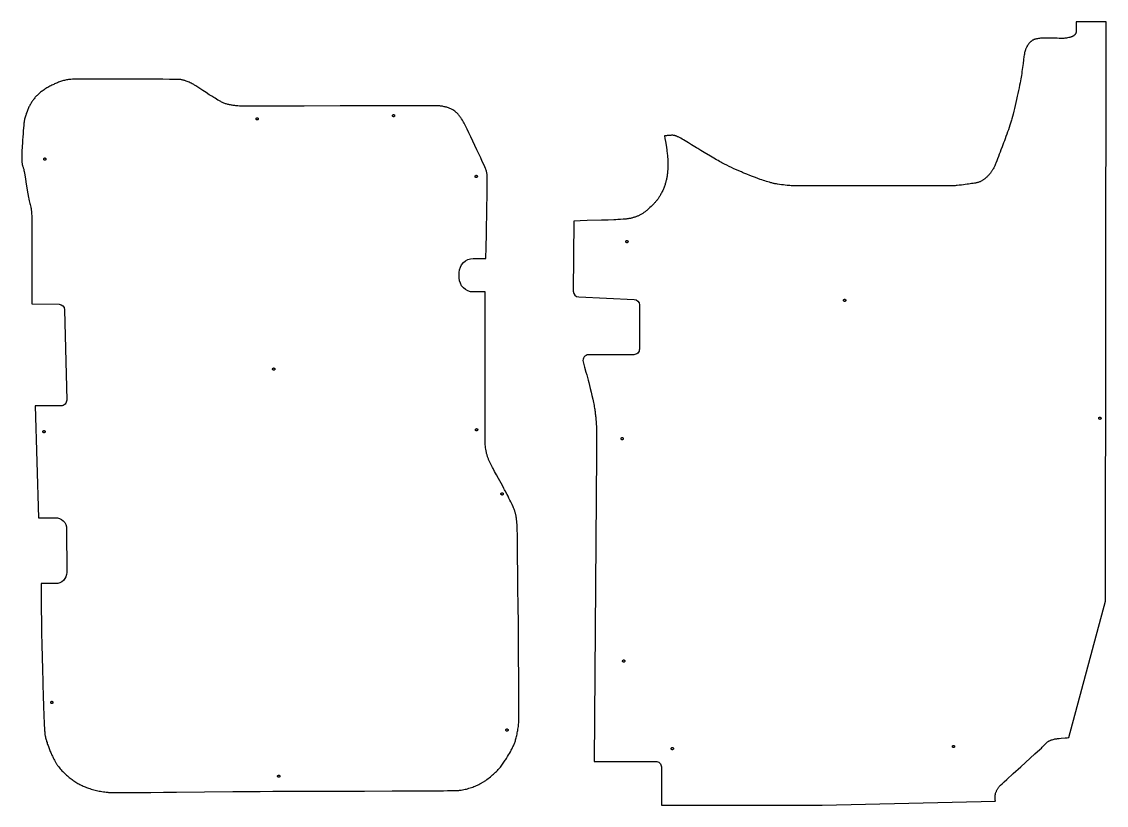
# Model space of a CAD drawing. Extents: x 1569 to 9588, y -6529 to -1210.
# Drawn here: x 2594 to 4527, y -6529 to -5134 of the extents above; entities that cross this region are included whole.
import ezdxf

# ---------------------------------------------------------------- set-up
doc = ezdxf.new("R2010")
doc.units = 0
doc.layers.add('Default_Layer', color=1, linetype='CONTINUOUS')

msp = doc.modelspace()

# ---------------------------------------------------------------- linework, layer by layer
at = {"layer": 'Default_Layer'}
for points in [[(3578.3, -5488.7), (3577.4, -5613.9, 0.403702), (3587, -5624), (3685.6, -5628.2, -0.40173), (3695.2, -5638.2), (3695.2, -5716.9, -0.414214), (3685.2, -5726.9), (3604.5, -5726.9, 0.233217), (3596.6, -5730.9, 0.233217), (3594.9, -5739.5), (3596.1, -5744.2), (3597.4, -5748.8), (3599.9, -5758), (3601.2, -5762.7), (3602.4, -5767.3), (3603.7, -5771.9), (3604.8, -5776.6), (3607.5, -5787.3), (3609, -5793.4), (3610.5, -5799.7), (3611.9, -5805.9), (3612.6, -5808.9), (3613.2, -5811.8), (3613.8, -5814.6), (3614.3, -5817.2), (3614.8, -5819.6), (3615.1, -5821.8), (3615.5, -5823.8), (3615.8, -5825.9), (3616.1, -5828), (3616.4, -5830), (3616.6, -5832.1), (3616.9, -5834.2), (3617.1, -5836.2), (3617.3, -5838.3), (3617.7, -5842.5), (3618.1, -5846.6), (3618.3, -5850.8), (3618.6, -5854.9), (3618.7, -5857.1), (3618.8, -5859.5), (3618.8, -5862.1), (3618.8, -5864.9), (3618.8, -5867.8), (3618.8, -5870.8), (3618.8, -5877.2), (3618.7, -5890.4), (3618.6, -5896.9), (3618.6, -5903.1), (3614.6, -6451.1), (3724.3, -6451.1, -0.414214), (3734.3, -6461.1), (3734.3, -6529.3), (4021.1, -6529.3), (4329.4, -6522.1), (4329.3, -6520.5), (4329.3, -6518.9), (4329.2, -6515.7), (4329.1, -6514.1), (4329.1, -6512.7), (4329.2, -6512), (4329.2, -6511.3), (4329.3, -6510.7), (4329.4, -6510.1), (4329.5, -6509.5), (4329.6, -6508.9), (4329.8, -6508.4), (4329.9, -6507.8), (4330.3, -6506.7), (4330.7, -6505.5), (4331.2, -6504.5), (4331.6, -6503.4), (4332.1, -6502.4), (4332.7, -6501.4), (4333.2, -6500.5), (4333.7, -6499.5), (4334.3, -6498.6), (4335, -6497.7), (4335.6, -6496.9), (4336.3, -6496), (4337, -6495.2), (4337.7, -6494.4), (4338.1, -6494), (4338.8, -6493.3), (4341.3, -6491), (4345, -6487.6), (4349.8, -6483.3), (4361.4, -6472.7), (4374.7, -6460.7), (4400, -6437.8), (4408.8, -6429.9), (4411.5, -6427.4), (4412.9, -6426.1), (4413.6, -6425.4), (4414.2, -6424.8), (4415.5, -6423.4), (4418, -6420.6), (4418.7, -6419.9), (4419.3, -6419.3), (4419.9, -6418.6), (4420.6, -6418), (4421.2, -6417.4), (4421.9, -6416.8), (4422.6, -6416.3), (4423.3, -6415.9), (4424, -6415.4), (4424.7, -6415), (4425.4, -6414.6), (4426.2, -6414.3), (4426.9, -6413.9), (4427.7, -6413.6), (4428.5, -6413.3), (4429.3, -6413), (4430, -6412.8), (4430.8, -6412.5), (4432.4, -6412), (4434.1, -6411.6), (4435.7, -6411.2), (4436.6, -6411), (4437.6, -6410.8), (4438.9, -6410.7), (4440.2, -6410.5), (4441.7, -6410.3), (4443.2, -6410.2), (4446.6, -6409.9), (4453.7, -6409.3), (4457.2, -6409), (4460.5, -6408.7), (4525.7, -6165.7), (4526.4, -5649.7), (4527.1, -5133.7), (4473.3, -5133.7), (4473.3, -5135), (4473.4, -5136.3), (4473.5, -5139.1), (4473.6, -5142), (4473.7, -5144.9), (4473.7, -5147.5), (4473.7, -5148.8), (4473.7, -5149.9), (4473.7, -5150.9), (4473.6, -5151.8), (4473.5, -5152.2), (4473.5, -5152.5), (4473.4, -5152.8), (4473.3, -5153.1), (4473.1, -5153.6), (4472.9, -5154.1), (4472.7, -5154.5), (4472.4, -5155), (4472.2, -5155.4), (4471.9, -5155.9), (4471.6, -5156.3), (4471.2, -5156.7), (4470.9, -5157.1), (4470.5, -5157.5), (4470.1, -5157.8), (4469.7, -5158.2), (4469.3, -5158.5), (4468.9, -5158.9), (4468.5, -5159.2), (4468.1, -5159.5), (4467.6, -5159.7), (4467, -5160), (4466.4, -5160.3), (4465.6, -5160.6), (4464.8, -5160.9), (4464, -5161.1), (4463.1, -5161.4), (4462.1, -5161.7), (4461.1, -5161.9), (4460.2, -5162.1), (4458.2, -5162.6), (4456.2, -5162.9), (4455.3, -5163.1), (4454.3, -5163.2), (4453.8, -5163.3), (4453.1, -5163.3), (4451.3, -5163.4), (4448.9, -5163.4), (4446.1, -5163.4), (4442.9, -5163.4), (4439.5, -5163.3), (4432.1, -5163.2), (4424.8, -5163.1), (4418.2, -5163.1), (4415.3, -5163), (4412.9, -5163.1), (4411.1, -5163.1), (4410.4, -5163.2), (4409.9, -5163.2), (4408, -5163.5), (4406.2, -5163.7), (4404.3, -5164), (4403.4, -5164.2), (4402.5, -5164.4), (4401.6, -5164.6), (4400.7, -5164.9), (4399.8, -5165.1), (4399, -5165.4), (4398.1, -5165.7), (4397.3, -5166), (4396.6, -5166.4), (4395.9, -5166.8), (4395.2, -5167.2), (4394.5, -5167.7), (4393.8, -5168.2), (4393.2, -5168.7), (4392.5, -5169.2), (4391.9, -5169.8), (4391.3, -5170.4), (4390.8, -5171), (4390.2, -5171.6), (4389.7, -5172.2), (4389.1, -5172.8), (4388.6, -5173.5), (4388.1, -5174.2), (4387.7, -5174.8), (4386.7, -5176.2), (4386.3, -5176.9), (4385.9, -5177.6), (4385.5, -5178.4), (4385.1, -5179.1), (4384.7, -5179.9), (4384.4, -5180.7), (4384, -5181.4), (4383.7, -5182.2), (4383.4, -5183.1), (4383.1, -5183.9), (4382.6, -5185.5), (4382, -5187.2), (4381.6, -5188.8), (4381.5, -5189.3), (4381.3, -5189.9), (4381.1, -5191.5), (4380.8, -5193.4), (4380.4, -5195.8), (4379.7, -5201.5), (4378.8, -5208), (4377.9, -5215.2), (4377.4, -5218.8), (4376.9, -5222.4), (4376.4, -5225.9), (4375.8, -5229.3), (4375.3, -5232.6), (4374.8, -5235.6), (4374.2, -5238.8), (4373.4, -5242.5), (4372.6, -5246.7), (4371.6, -5251.3), (4370.6, -5256.1), (4369.5, -5261.3), (4368.4, -5266.6), (4367.2, -5272), (4366, -5277.4), (4364.7, -5282.8), (4363.5, -5288.1), (4362.3, -5293.3), (4361.1, -5298.2), (4359.9, -5302.8), (4358.8, -5307), (4358.2, -5309), (4357.7, -5310.8), (4357.2, -5312.6), (4356.6, -5314.4), (4355.4, -5318.2), (4354.1, -5322.1), (4352.8, -5326.1), (4351.3, -5330.1), (4349.9, -5334.2), (4348.4, -5338.2), (4347, -5342.1), (4345.6, -5345.9), (4344.2, -5349.6), (4341.6, -5356.3), (4339.4, -5361.9), (4337.8, -5366.2), (4336.4, -5369.9), (4335, -5373.8), (4333.5, -5377.7), (4332, -5381.7), (4330.5, -5385.4), (4329.8, -5387.1), (4329.2, -5388.8), (4328.5, -5390.3), (4327.9, -5391.7), (4327.3, -5392.9), (4326.7, -5394), (4325.6, -5395.9), (4325.1, -5396.8), (4324.5, -5397.8), (4323.9, -5398.7), (4323.3, -5399.6), (4322.7, -5400.5), (4322.1, -5401.4), (4321.4, -5402.3), (4320.7, -5403.2), (4320.1, -5404.1), (4319.4, -5404.9), (4318.7, -5405.8), (4317.9, -5406.6), (4317.2, -5407.4), (4316.4, -5408.2), (4315.6, -5409), (4314.8, -5409.7), (4314, -5410.5), (4313.2, -5411.3), (4312.4, -5412), (4311.5, -5412.7), (4310.6, -5413.4), (4309.7, -5414.1), (4308.9, -5414.8), (4307.9, -5415.4), (4307, -5416), (4306.1, -5416.6), (4305.1, -5417.2), (4304.1, -5417.7), (4303.1, -5418.2), (4302.1, -5418.7), (4301.6, -5418.9), (4301.1, -5419.1), (4300, -5419.5), (4298.8, -5419.9), (4297.6, -5420.2), (4296.4, -5420.5), (4295.1, -5420.7), (4293.8, -5421), (4292.5, -5421.2), (4289.8, -5421.6), (4287.1, -5422), (4284.5, -5422.4), (4281.8, -5422.8), (4279.1, -5423.2), (4275.9, -5423.7), (4272.5, -5424.2), (4268.9, -5424.6), (4265.2, -5425.1), (4261.4, -5425.5), (4259.5, -5425.7), (4257.7, -5425.8), (4255.9, -5426), (4254.1, -5426.1), (4252.5, -5426.1), (4249.6, -5426.2), (4239.9, -5426.2), (4225.9, -5426.3), (4208.2, -5426.3), (4187.7, -5426.3), (4165, -5426.3), (4115.9, -5426.3), (4067, -5426.3), (4024.2, -5426.2), (3993.2, -5426.1), (3979.9, -5426.1), (3975.1, -5426), (3972.7, -5426), (3970.4, -5425.9), (3968, -5425.9), (3965.6, -5425.8), (3963.2, -5425.6), (3960.8, -5425.5), (3958.2, -5425.2), (3955.1, -5424.9), (3951.8, -5424.5), (3948.3, -5424.1), (3944.8, -5423.6), (3941.4, -5423), (3939.7, -5422.7), (3938.1, -5422.5), (3936.6, -5422.2), (3935.1, -5421.9), (3933.8, -5421.6), (3932.4, -5421.2), (3931, -5420.9), (3929.6, -5420.6), (3926.9, -5419.8), (3924.2, -5419), (3921.5, -5418.2), (3918.8, -5417.3), (3916.1, -5416.5), (3913.4, -5415.6), (3910.3, -5414.5), (3906.4, -5413), (3901.8, -5411.3), (3896.8, -5409.4), (3891.7, -5407.4), (3886.5, -5405.3), (3881.5, -5403.3), (3879.1, -5402.3), (3876.8, -5401.3), (3872.5, -5399.4), (3868.1, -5397.5), (3863.7, -5395.5), (3859.4, -5393.5), (3855.1, -5391.5), (3850.8, -5389.4), (3846.5, -5387.2), (3844.4, -5386.1), (3842.3, -5385), (3840.1, -5383.9), (3837.8, -5382.6), (3835.4, -5381.2), (3832.8, -5379.8), (3827.5, -5376.7), (3821.9, -5373.3), (3810.4, -5366.5), (3804.7, -5363), (3799.1, -5359.8), (3796.6, -5358.3), (3793.9, -5356.7), (3791.1, -5355), (3788.2, -5353.2), (3782.4, -5349.6), (3776.7, -5346.1), (3773.9, -5344.4), (3771.3, -5342.8), (3768.8, -5341.4), (3766.5, -5340.1), (3765.4, -5339.5), (3764.3, -5339), (3763.3, -5338.5), (3762.4, -5338), (3761.6, -5337.6), (3760.8, -5337.3), (3760.1, -5337.1), (3759.4, -5336.9), (3758.9, -5336.7), (3758.3, -5336.6), (3757.7, -5336.5), (3757.1, -5336.4), (3756.5, -5336.3), (3755.9, -5336.2), (3754.6, -5336.1), (3753.4, -5336.1), (3752.2, -5336.1), (3751, -5336.2), (3749.7, -5336.2), (3747.3, -5336.4), (3744.8, -5336.6), (3743.5, -5336.7), (3742.3, -5336.8), (3741.1, -5336.8), (3739.8, -5336.9), (3740.6, -5341.8), (3741.4, -5346.9), (3743.2, -5357.4), (3743.9, -5362.4), (3744.3, -5364.8), (3744.6, -5367.1), (3744.9, -5369.2), (3745.2, -5371.2), (3745.4, -5373.1), (3745.5, -5374.7), (3745.7, -5377.8), (3745.9, -5381), (3746, -5384.1), (3746, -5385.6), (3746, -5387.2), (3746, -5388.8), (3746, -5390.3), (3746, -5391.9), (3745.9, -5393.5), (3745.9, -5395), (3745.8, -5396.6), (3745.7, -5398.1), (3745.5, -5399.6), (3745.2, -5402.7), (3745, -5404.3), (3744.8, -5405.8), (3744.6, -5407.3), (3744.4, -5408.9), (3744.1, -5410.4), (3743.8, -5411.9), (3743.6, -5413.4), (3743.2, -5414.9), (3742.9, -5416.4), (3742.5, -5418), (3742.2, -5419.4), (3741.7, -5420.9), (3741.3, -5422.4), (3740.8, -5423.9), (3740.3, -5425.4), (3739.8, -5426.9), (3739.2, -5428.4), (3738.6, -5430), (3737.9, -5431.5), (3737.3, -5433.1), (3736.6, -5434.6), (3735.8, -5436.1), (3735.1, -5437.6), (3734.4, -5439.1), (3733.6, -5440.5), (3732.9, -5441.9), (3732.1, -5443.3), (3731.3, -5444.6), (3730.6, -5445.8), (3729.9, -5447), (3729.1, -5448.1), (3728.3, -5449.2), (3727.5, -5450.2), (3726.7, -5451.3), (3725.9, -5452.4), (3725, -5453.4), (3724.1, -5454.4), (3723.2, -5455.5), (3722.3, -5456.5), (3721.4, -5457.4), (3719.6, -5459.4), (3717.7, -5461.2), (3715.9, -5463), (3714, -5464.8), (3712.1, -5466.6), (3710.2, -5468.3), (3709.2, -5469.1), (3708.2, -5470), (3707.2, -5470.8), (3706.2, -5471.6), (3705.2, -5472.4), (3704.2, -5473.1), (3703.2, -5473.8), (3702.1, -5474.6), (3701.1, -5475.2), (3700, -5475.9), (3698.9, -5476.5), (3697.8, -5477.1), (3696.7, -5477.7), (3695.6, -5478.2), (3694.5, -5478.8), (3693.3, -5479.3), (3692.2, -5479.8), (3691, -5480.3), (3689.9, -5480.7), (3688.7, -5481.2), (3687.5, -5481.6), (3686.3, -5482), (3685.2, -5482.4), (3684, -5482.7), (3682.8, -5483.1), (3681.6, -5483.4), (3680.4, -5483.7), (3679.1, -5484), (3677.9, -5484.2), (3676.6, -5484.5), (3675.4, -5484.7), (3674.1, -5484.8), (3672.8, -5485), (3671.5, -5485.2), (3669, -5485.4), (3666.4, -5485.6), (3661.2, -5486), (3659.5, -5486.2), (3656.8, -5486.3), (3653.4, -5486.4), (3649.3, -5486.6), (3639.3, -5486.9), (3627.6, -5487.2), (3602, -5488), (3589.5, -5488.3), (3578.3, -5488.7)], [(2612.3, -5636.3), (2661, -5637, -0.403242), (2670.8, -5646.7), (2674.6, -5807.6, -0.20196), (2671.7, -5814.9, -0.20196), (2664.6, -5817.9), (2618.7, -5817.9), (2624.6, -6017.4), (2654.2, -6017.1, -0.416757), (2674.4, -6037.1), (2674.8, -6114.5, -0.415609), (2654.8, -6134.6), (2628.9, -6134.6), (2628.9, -6140.8), (2629, -6147.7), (2629, -6155.3), (2629.1, -6163.5), (2629.3, -6181.4), (2629.6, -6201), (2629.9, -6221.9), (2630.3, -6243.6), (2630.8, -6265.6), (2631.3, -6287.5), (2631.8, -6308.9), (2632.1, -6319.3), (2632.4, -6329.3), (2632.7, -6339), (2633, -6348.2), (2633.3, -6357), (2633.6, -6365.3), (2633.9, -6373), (2634.3, -6380), (2634.6, -6386.4), (2634.9, -6392), (2635.2, -6396.7), (2635.4, -6398.8), (2635.5, -6400.7), (2635.7, -6402.3), (2635.9, -6403.7), (2636, -6404.8), (2636.2, -6405.7), (2636.6, -6407.3), (2637, -6409), (2637.4, -6410.7), (2637.9, -6412.5), (2638.4, -6414.2), (2638.9, -6416), (2639.5, -6417.7), (2640, -6419.5), (2640.6, -6421.3), (2641.3, -6423), (2641.9, -6424.8), (2642.6, -6426.6), (2643.3, -6428.3), (2643.9, -6430.1), (2644.6, -6431.8), (2645.4, -6433.5), (2646.1, -6435.2), (2646.8, -6436.8), (2647.5, -6438.5), (2648.3, -6440.1), (2649, -6441.6), (2649.7, -6443.1), (2650.5, -6444.6), (2651.2, -6446), (2651.9, -6447.4), (2652.6, -6448.8), (2653.3, -6450), (2654, -6451.3), (2654.6, -6452.4), (2655.3, -6453.5), (2655.9, -6454.6), (2656.5, -6455.5), (2657.1, -6456.4), (2657.7, -6457.3), (2658.4, -6458.3), (2659, -6459.2), (2659.7, -6460), (2660.4, -6460.9), (2661.8, -6462.7), (2663.2, -6464.4), (2664.7, -6466.1), (2666.2, -6467.7), (2667.8, -6469.4), (2669.3, -6470.9), (2671, -6472.5), (2672.6, -6474), (2674.2, -6475.5), (2675.9, -6476.9), (2677.5, -6478.3), (2679.1, -6479.7), (2680.8, -6481), (2682.4, -6482.2), (2684.1, -6483.5), (2685.8, -6484.7), (2687.5, -6485.9), (2689.3, -6487), (2691, -6488.1), (2692.8, -6489.2), (2694.6, -6490.3), (2696.5, -6491.3), (2698.3, -6492.3), (2700.2, -6493.3), (2702, -6494.2), (2703.9, -6495.1), (2705.8, -6495.9), (2707.7, -6496.7), (2709.7, -6497.5), (2711.7, -6498.3), (2713.7, -6499), (2715.9, -6499.7), (2718.1, -6500.4), (2720.4, -6501), (2722.7, -6501.7), (2725.1, -6502.2), (2727.5, -6502.8), (2730, -6503.4), (2732.4, -6503.9), (2734.9, -6504.3), (2737.4, -6504.8), (2739.9, -6505.2), (2742.3, -6505.5), (2744.8, -6505.9), (2747.2, -6506.1), (2747.9, -6506.2), (2748.9, -6506.3), (2751.7, -6506.4), (2755.4, -6506.4), (2760.1, -6506.5), (2765.6, -6506.5), (2772, -6506.5), (2779.2, -6506.5), (2787, -6506.5), (2804.8, -6506.5), (2824.8, -6506.3), (2846.8, -6506.2), (2870.2, -6506), (2919.9, -6505.5), (2970.6, -6505), (3019.2, -6504.6), (3041.7, -6504.4), (3062.4, -6504.2), (3083.2, -6504.1), (3105.6, -6504), (3129.5, -6504), (3154.3, -6504), (3205.1, -6503.9), (3254.8, -6503.8), (3278.3, -6503.8), (3300.2, -6503.7), (3320.3, -6503.6), (3329.5, -6503.5), (3338, -6503.4), (3345.9, -6503.3), (3353, -6503.2), (3359.4, -6503.1), (3364.9, -6503), (3369.6, -6502.8), (3373.3, -6502.7), (3374.8, -6502.6), (3376, -6502.5), (3377, -6502.4), (3377.7, -6502.3), (3380, -6501.9), (3382.3, -6501.4), (3384.6, -6500.9), (3386.9, -6500.4), (3389.1, -6499.8), (3391.4, -6499.1), (3393.7, -6498.4), (3395.9, -6497.7), (3398.1, -6496.9), (3400.3, -6496.1), (3402.5, -6495.2), (3404.7, -6494.2), (3406.8, -6493.3), (3408.9, -6492.3), (3411, -6491.2), (3413.1, -6490.1), (3414.1, -6489.5), (3415.1, -6488.9), (3416.2, -6488.3), (3417.2, -6487.6), (3418.3, -6487), (3419.3, -6486.3), (3421.4, -6484.9), (3423.5, -6483.4), (3425.6, -6481.8), (3427.6, -6480.2), (3429.6, -6478.6), (3431.6, -6477), (3433.5, -6475.3), (3435.4, -6473.7), (3437.2, -6472), (3438.9, -6470.4), (3440.5, -6468.9), (3442, -6467.3), (3443.4, -6465.8), (3444.8, -6464.3), (3446.2, -6462.8), (3447.5, -6461.2), (3448.8, -6459.5), (3450.1, -6457.8), (3451.3, -6456.1), (3452.5, -6454.4), (3453.7, -6452.6), (3454.9, -6450.9), (3456, -6449.2), (3457.1, -6447.5), (3458.2, -6445.8), (3460.1, -6442.6), (3461.9, -6439.6), (3463.6, -6436.8), (3465.2, -6434), (3466, -6432.5), (3466.8, -6431.1), (3467.6, -6429.6), (3468.4, -6428.2), (3469.1, -6426.7), (3469.8, -6425.2), (3470.5, -6423.7), (3471.2, -6422.2), (3471.8, -6420.7), (3472.4, -6419.2), (3473, -6417.7), (3473.6, -6416.1), (3474.1, -6414.5), (3474.6, -6412.8), (3475.1, -6410.9), (3475.6, -6409), (3476.1, -6406.9), (3476.6, -6404.8), (3477.1, -6402.7), (3477.5, -6400.5), (3477.9, -6398.2), (3478.3, -6396), (3478.7, -6393.7), (3479, -6391.4), (3479.4, -6389.2), (3479.6, -6386.9), (3479.9, -6384.7), (3480.1, -6382.6), (3480.2, -6381.8), (3480.2, -6380.6), (3480.3, -6376.8), (3480.3, -6371.5), (3480.3, -6364.6), (3480.3, -6356.2), (3480.3, -6346.6), (3480.2, -6324.1), (3480.1, -6297.7), (3479.9, -6268.6), (3479.6, -6237.7), (3479.4, -6205.8), (3479.1, -6174), (3478.8, -6143.2), (3478.5, -6114.4), (3478.2, -6088.4), (3478, -6066.2), (3477.8, -6048.8), (3477.6, -6037.1), (3477.5, -6033.7), (3477.5, -6032.1), (3477.3, -6029.3), (3477, -6026.4), (3476.7, -6023.5), (3476.4, -6020.5), (3476.2, -6019.1), (3476, -6017.7), (3475.8, -6016.3), (3475.6, -6015), (3475.4, -6013.7), (3475.1, -6012.5), (3474.9, -6011.3), (3474.6, -6010.2), (3474.3, -6009.1), (3474, -6008.1), (3473.7, -6007), (3473.3, -6005.9), (3472.9, -6004.9), (3472.6, -6003.9), (3471.8, -6001.8), (3470.9, -5999.7), (3470, -5997.7), (3468.2, -5993.6), (3467.2, -5991.3), (3465.9, -5988.6), (3464.4, -5985.6), (3462.7, -5982.4), (3461, -5979), (3459.3, -5975.6), (3455.9, -5969.1), (3455, -5967.4), (3453.8, -5965.2), (3450.9, -5959.9), (3443.8, -5947.1), (3440.2, -5940.5), (3436.9, -5934.6), (3434.3, -5929.7), (3433.3, -5927.9), (3432.6, -5926.5), (3430.3, -5921.9), (3429.2, -5919.6), (3428.1, -5917.2), (3427.5, -5916.1), (3427, -5914.9), (3426.5, -5913.7), (3426, -5912.5), (3425.6, -5911.3), (3425.1, -5910.1), (3424.7, -5908.9), (3424.3, -5907.7), (3423.9, -5906.5), (3423.6, -5905.2), (3423.3, -5904), (3422.9, -5902.8), (3422.7, -5901.5), (3422.4, -5900.2), (3422.1, -5899), (3421.9, -5897.7), (3421.7, -5896.4), (3421.5, -5895.1), (3421.1, -5892.6), (3420.8, -5890), (3420.5, -5887.4), (3420.4, -5886.3), (3420.4, -5884.2), (3420.4, -5881.3), (3420.3, -5877.5), (3420.3, -5867.5), (3420.2, -5854.7), (3420.2, -5839.5), (3420.2, -5822.2), (3420.3, -5782.7), (3420.4, -5695), (3420.5, -5652.6), (3420.5, -5615.1), (3399.2, -5615.1, -0.414214), (3374.2, -5590.1), (3374.2, -5580.5, -0.414214), (3399.2, -5555.5), (3421.7, -5555.5), (3422, -5535.2), (3422.5, -5512.3), (3423.3, -5464.9), (3423.7, -5443.5), (3424, -5425.9), (3424.1, -5419), (3424.1, -5413.6), (3424.1, -5409.9), (3424.1, -5408.8), (3424.1, -5408.2), (3423.9, -5406.8), (3423.7, -5405.3), (3423.5, -5403.9), (3423.2, -5402.5), (3422.9, -5401.1), (3422.5, -5399.7), (3422.1, -5398.3), (3421.7, -5396.9), (3421.5, -5396.3), (3421.1, -5395.4), (3419.7, -5392.3), (3417.7, -5388), (3415.2, -5382.6), (3412.3, -5376.3), (3409, -5369.3), (3405.5, -5361.8), (3401.9, -5354.1), (3398.2, -5346.4), (3394.6, -5338.8), (3391.1, -5331.7), (3388, -5325.1), (3385.1, -5319.4), (3383.9, -5316.9), (3382.8, -5314.7), (3381.8, -5312.8), (3380.9, -5311.2), (3380.3, -5310), (3379.8, -5309.2), (3378.1, -5306.7), (3377.3, -5305.5), (3376.4, -5304.3), (3375.6, -5303.1), (3374.7, -5301.9), (3373.8, -5300.7), (3372.8, -5299.6), (3371.9, -5298.5), (3370.9, -5297.4), (3369.9, -5296.3), (3368.8, -5295.3), (3367.7, -5294.3), (3367.2, -5293.8), (3366.6, -5293.4), (3366, -5292.9), (3365.5, -5292.5), (3364.9, -5292), (3364.3, -5291.6), (3363.6, -5291.2), (3363, -5290.9), (3362.4, -5290.5), (3361.7, -5290.1), (3360.4, -5289.4), (3359, -5288.8), (3357.6, -5288.2), (3356.2, -5287.6), (3354.7, -5287.1), (3353.3, -5286.6), (3351.8, -5286.2), (3350.3, -5285.8), (3348.8, -5285.4), (3347.2, -5285.1), (3345.7, -5284.7), (3344.2, -5284.4), (3342.7, -5284.2), (3341.2, -5283.9), (3340.6, -5283.9), (3339.5, -5283.8), (3337.9, -5283.8), (3335.9, -5283.7), (3330.7, -5283.6), (3323.8, -5283.6), (3315.5, -5283.5), (3305.8, -5283.5), (3282.9, -5283.5), (3256.1, -5283.5), (3226.4, -5283.5), (3194.7, -5283.6), (3162, -5283.7), (3097.5, -5283.9), (3040.9, -5284), (3018, -5284.1), (2999.9, -5284.1), (2993, -5284), (2987.8, -5284), (2984.2, -5284), (2983.1, -5283.9), (2982.4, -5283.9), (2979.3, -5283.6), (2976, -5283.3), (2974.4, -5283.1), (2972.8, -5282.9), (2971.2, -5282.7), (2969.6, -5282.5), (2968, -5282.2), (2966.5, -5281.9), (2964.9, -5281.6), (2963.4, -5281.3), (2961.9, -5280.9), (2960.4, -5280.5), (2958.9, -5280.1), (2957.5, -5279.7), (2956.1, -5279.2), (2954.7, -5278.6), (2953.4, -5278.1), (2952, -5277.4), (2950.7, -5276.8), (2949.4, -5276.1), (2948.1, -5275.4), (2946.8, -5274.7), (2945.5, -5274), (2944.2, -5273.2), (2941.6, -5271.7), (2939, -5270.2), (2936.5, -5268.7), (2935, -5267.8), (2933.1, -5266.6), (2931, -5265.2), (2928.5, -5263.7), (2923.1, -5260.1), (2917.4, -5256.3), (2911.7, -5252.5), (2906.6, -5249.2), (2904.5, -5247.8), (2902.6, -5246.6), (2901.1, -5245.7), (2900.1, -5245.1), (2898.3, -5244.2), (2896.5, -5243.3), (2894.6, -5242.4), (2892.8, -5241.6), (2890.9, -5240.8), (2889.2, -5240.2), (2887.7, -5239.6), (2886.4, -5239.1), (2885.2, -5238.7), (2884, -5238.3), (2882.8, -5238), (2881.6, -5237.7), (2880.4, -5237.4), (2879.2, -5237.1), (2878, -5236.9), (2876.8, -5236.7), (2875.9, -5236.7), (2874.1, -5236.6), (2867.7, -5236.5), (2858, -5236.4), (2845.7, -5236.3), (2831.2, -5236.2), (2815, -5236.1), (2797.8, -5236), (2779.9, -5236), (2761.9, -5235.9), (2744.4, -5235.9), (2727.9, -5235.9), (2712.8, -5236), (2706, -5236), (2699.8, -5236.1), (2694.2, -5236.2), (2689.3, -5236.2), (2685.2, -5236.3), (2681.9, -5236.5), (2680.6, -5236.5), (2679.5, -5236.6), (2678.7, -5236.6), (2678.1, -5236.7), (2676.3, -5237), (2674.4, -5237.4), (2672.6, -5237.8), (2670.8, -5238.2), (2669, -5238.7), (2667.2, -5239.2), (2665.4, -5239.8), (2663.6, -5240.4), (2661.8, -5241), (2660, -5241.6), (2658.3, -5242.3), (2656.6, -5243), (2654.8, -5243.7), (2653.1, -5244.5), (2651.4, -5245.3), (2649.7, -5246.1), (2648, -5246.9), (2646.3, -5247.8), (2644.5, -5248.7), (2642.8, -5249.7), (2641, -5250.7), (2639.3, -5251.7), (2637.5, -5252.8), (2635.8, -5253.8), (2634.2, -5254.9), (2632.5, -5256), (2630.9, -5257.2), (2629.4, -5258.3), (2628, -5259.4), (2626.6, -5260.5), (2625.3, -5261.6), (2624.1, -5262.7), (2622.9, -5263.8), (2621.8, -5264.9), (2620.7, -5266), (2619.7, -5267.2), (2618.6, -5268.4), (2617.6, -5269.6), (2616.6, -5270.8), (2615.7, -5272.1), (2614.8, -5273.4), (2613.8, -5274.7), (2613, -5276), (2612.1, -5277.3), (2611.3, -5278.7), (2610.4, -5280), (2609.7, -5281.4), (2608.9, -5282.8), (2608.1, -5284.2), (2607.4, -5285.6), (2606.7, -5287.1), (2605.9, -5288.7), (2605.2, -5290.3), (2604.6, -5291.9), (2603.9, -5293.6), (2603.3, -5295.3), (2602.6, -5297), (2602.1, -5298.7), (2601.5, -5300.4), (2601, -5302.2), (2600.5, -5303.9), (2600, -5305.6), (2599.6, -5307.4), (2599.2, -5309.1), (2599, -5310.1), (2598.8, -5311.3), (2598.6, -5312.8), (2598.4, -5314.4), (2598.2, -5316.3), (2598, -5318.3), (2597.6, -5322.9), (2597.2, -5327.9), (2596.8, -5333.3), (2596.4, -5338.9), (2596, -5344.5), (2595.7, -5350.2), (2595.4, -5355.6), (2594.9, -5365.3), (2594.7, -5369.3), (2594.5, -5372.5), (2594.4, -5374.9), (2594.4, -5376.2), (2594.4, -5377.7), (2594.5, -5379.3), (2594.5, -5381), (2594.7, -5382.6), (2594.8, -5384.2), (2595, -5385.7), (2595.1, -5387.1), (2595.4, -5388.3), (2595.5, -5388.9), (2595.6, -5389.5), (2595.8, -5390.1), (2596, -5390.6), (2596.4, -5391.8), (2596.8, -5392.9), (2597.2, -5394), (2597.6, -5395.1), (2598, -5396.3), (2598.2, -5396.9), (2598.3, -5397.4), (2598.5, -5398.5), (2598.9, -5400.4), (2599.9, -5406.2), (2601.2, -5414), (2602.6, -5422.9), (2605.4, -5440.2), (2606.5, -5446.7), (2606.9, -5449), (2607.2, -5450.5), (2607.5, -5451.6), (2607.7, -5452.8), (2608.3, -5455), (2608.9, -5457.3), (2609.4, -5459.5), (2610, -5461.8), (2610.5, -5464), (2610.8, -5465.1), (2611, -5466.1), (2611.2, -5467.2), (2611.4, -5468.2), (2611.5, -5469.3), (2611.6, -5470.3), (2611.7, -5471.4), (2611.8, -5472.4), (2612, -5474.5), (2612.1, -5476.6), (2612.2, -5478.8), (2612.2, -5480.9), (2612.3, -5485.1), (2612.3, -5487.2), (2612.4, -5491.1), (2612.4, -5504), (2612.4, -5543.9), (2612.3, -5592.2), (2612.3, -5636.3)]]:
    msp.add_lwpolyline(points, format="xyb", close=True, dxfattribs=at)
for points in [[(3016, -5306.8), (3016, -5307), (3015.9, -5307.2), (3015.9, -5307.3), (3015.8, -5307.5), (3015.7, -5307.7), (3015.6, -5307.9), (3015.5, -5308), (3015.4, -5308.2), (3015.2, -5308.3), (3015.1, -5308.4), (3014.9, -5308.5), (3014.7, -5308.6), (3014.6, -5308.7), (3014.4, -5308.7), (3014.2, -5308.7), (3014, -5308.8), (3013.8, -5308.7), (3013.6, -5308.7), (3013.4, -5308.7), (3013.2, -5308.6), (3013, -5308.5), (3012.8, -5308.4), (3012.7, -5308.3), (3012.6, -5308.2), (3012.4, -5308), (3012.3, -5307.9), (3012.2, -5307.7), (3012.1, -5307.5), (3012.1, -5307.3), (3012, -5307.2), (3012, -5307), (3012, -5306.8), (3012, -5306.5), (3012, -5306.3), (3012.1, -5306.2), (3012.1, -5306), (3012.2, -5305.8), (3012.3, -5305.6), (3012.4, -5305.5), (3012.6, -5305.3), (3012.7, -5305.2), (3012.8, -5305.1), (3013, -5305), (3013.2, -5304.9), (3013.4, -5304.8), (3013.6, -5304.8), (3013.8, -5304.8), (3014, -5304.8), (3014.2, -5304.8), (3014.4, -5304.8), (3014.6, -5304.8), (3014.7, -5304.9), (3014.9, -5305), (3015.1, -5305.1), (3015.2, -5305.2), (3015.4, -5305.3), (3015.5, -5305.5), (3015.6, -5305.6), (3015.7, -5305.8), (3015.8, -5306), (3015.9, -5306.2), (3015.9, -5306.3), (3016, -5306.5), (3016, -5306.8)], [(3259, -5301.1), (3259, -5301.3), (3259, -5301.5), (3259, -5301.7), (3258.9, -5301.9), (3258.8, -5302), (3258.7, -5302.2), (3258.6, -5302.4), (3258.5, -5302.5), (3258.3, -5302.6), (3258.2, -5302.7), (3258, -5302.8), (3257.8, -5302.9), (3257.6, -5303), (3257.4, -5303), (3257.2, -5303.1), (3257, -5303.1), (3256.8, -5303.1), (3256.6, -5303), (3256.4, -5303), (3256.3, -5302.9), (3256.1, -5302.8), (3255.9, -5302.7), (3255.8, -5302.6), (3255.6, -5302.5), (3255.5, -5302.4), (3255.4, -5302.2), (3255.3, -5302), (3255.2, -5301.9), (3255.1, -5301.7), (3255.1, -5301.5), (3255.1, -5301.3), (3255, -5301.1), (3255.1, -5300.9), (3255.1, -5300.7), (3255.1, -5300.5), (3255.2, -5300.3), (3255.3, -5300.1), (3255.4, -5300), (3255.5, -5299.8), (3255.6, -5299.7), (3255.8, -5299.5), (3255.9, -5299.4), (3256.1, -5299.3), (3256.3, -5299.2), (3256.4, -5299.2), (3256.6, -5299.1), (3256.8, -5299.1), (3257, -5299.1), (3257.2, -5299.1), (3257.4, -5299.1), (3257.6, -5299.2), (3257.8, -5299.2), (3258, -5299.3), (3258.2, -5299.4), (3258.3, -5299.5), (3258.5, -5299.7), (3258.6, -5299.8), (3258.7, -5300), (3258.8, -5300.1), (3258.9, -5300.3), (3259, -5300.5), (3259, -5300.7), (3259, -5300.9), (3259, -5301.1)], [(2637.7, -5378.3), (2637.6, -5378.5), (2637.6, -5378.7), (2637.6, -5378.9), (2637.5, -5379.1), (2637.4, -5379.3), (2637.3, -5379.5), (2637.2, -5379.6), (2637.1, -5379.7), (2636.9, -5379.9), (2636.8, -5380), (2636.6, -5380.1), (2636.4, -5380.2), (2636.3, -5380.2), (2636.1, -5380.3), (2635.9, -5380.3), (2635.7, -5380.3), (2635.5, -5380.3), (2635.3, -5380.3), (2635.1, -5380.2), (2634.9, -5380.2), (2634.7, -5380.1), (2634.5, -5380), (2634.4, -5379.9), (2634.2, -5379.7), (2634.1, -5379.6), (2634, -5379.5), (2633.9, -5379.3), (2633.8, -5379.1), (2633.7, -5378.9), (2633.7, -5378.7), (2633.7, -5378.5), (2633.7, -5378.3), (2633.7, -5378.1), (2633.7, -5377.9), (2633.7, -5377.7), (2633.8, -5377.6), (2633.9, -5377.4), (2634, -5377.2), (2634.1, -5377.1), (2634.2, -5376.9), (2634.4, -5376.8), (2634.5, -5376.7), (2634.7, -5376.6), (2634.9, -5376.5), (2635.1, -5376.4), (2635.3, -5376.4), (2635.5, -5376.3), (2635.7, -5376.3), (2635.9, -5376.3), (2636.1, -5376.4), (2636.3, -5376.4), (2636.4, -5376.5), (2636.6, -5376.6), (2636.8, -5376.7), (2636.9, -5376.8), (2637.1, -5376.9), (2637.2, -5377.1), (2637.3, -5377.2), (2637.4, -5377.4), (2637.5, -5377.6), (2637.6, -5377.7), (2637.6, -5377.9), (2637.6, -5378.1), (2637.7, -5378.3)], [(3406.4, -5409.3), (3406.4, -5409.5), (3406.4, -5409.7), (3406.3, -5409.9), (3406.2, -5410.1), (3406.2, -5410.3), (3406.1, -5410.4), (3405.9, -5410.6), (3405.8, -5410.7), (3405.7, -5410.8), (3405.5, -5411), (3405.3, -5411.1), (3405.2, -5411.1), (3405, -5411.2), (3404.8, -5411.3), (3404.6, -5411.3), (3404.4, -5411.3), (3404.2, -5411.3), (3404, -5411.3), (3403.8, -5411.2), (3403.6, -5411.1), (3403.4, -5411.1), (3403.3, -5411), (3403.1, -5410.8), (3403, -5410.7), (3402.9, -5410.6), (3402.7, -5410.4), (3402.6, -5410.3), (3402.6, -5410.1), (3402.5, -5409.9), (3402.4, -5409.7), (3402.4, -5409.5), (3402.4, -5409.3), (3402.4, -5409.1), (3402.4, -5408.9), (3402.5, -5408.7), (3402.6, -5408.5), (3402.6, -5408.4), (3402.7, -5408.2), (3402.9, -5408), (3403, -5407.9), (3403.1, -5407.8), (3403.3, -5407.6), (3403.4, -5407.5), (3403.6, -5407.5), (3403.8, -5407.4), (3404, -5407.3), (3404.2, -5407.3), (3404.4, -5407.3), (3404.6, -5407.3), (3404.8, -5407.3), (3405, -5407.4), (3405.2, -5407.5), (3405.3, -5407.5), (3405.5, -5407.6), (3405.7, -5407.8), (3405.8, -5407.9), (3405.9, -5408), (3406.1, -5408.2), (3406.2, -5408.4), (3406.2, -5408.5), (3406.3, -5408.7), (3406.4, -5408.9), (3406.4, -5409.1), (3406.4, -5409.3)], [(3674.9, -5525.3), (3674.9, -5525.5), (3674.9, -5525.7), (3674.8, -5525.9), (3674.8, -5526.1), (3674.7, -5526.3), (3674.6, -5526.5), (3674.5, -5526.6), (3674.3, -5526.8), (3674.2, -5526.9), (3674, -5527), (3673.9, -5527.1), (3673.7, -5527.2), (3673.5, -5527.3), (3673.3, -5527.3), (3673.1, -5527.3), (3672.9, -5527.3), (3672.7, -5527.3), (3672.5, -5527.3), (3672.3, -5527.3), (3672.2, -5527.2), (3672, -5527.1), (3671.8, -5527), (3671.7, -5526.9), (3671.5, -5526.8), (3671.4, -5526.6), (3671.3, -5526.5), (3671.2, -5526.3), (3671.1, -5526.1), (3671, -5525.9), (3671, -5525.7), (3670.9, -5525.5), (3670.9, -5525.3), (3670.9, -5525.1), (3671, -5524.9), (3671, -5524.7), (3671.1, -5524.6), (3671.2, -5524.4), (3671.3, -5524.2), (3671.4, -5524.1), (3671.5, -5523.9), (3671.7, -5523.8), (3671.8, -5523.7), (3672, -5523.6), (3672.2, -5523.5), (3672.3, -5523.4), (3672.5, -5523.4), (3672.7, -5523.4), (3672.9, -5523.3), (3673.1, -5523.4), (3673.3, -5523.4), (3673.5, -5523.4), (3673.7, -5523.5), (3673.9, -5523.6), (3674, -5523.7), (3674.2, -5523.8), (3674.3, -5523.9), (3674.5, -5524.1), (3674.6, -5524.2), (3674.7, -5524.4), (3674.8, -5524.6), (3674.8, -5524.7), (3674.9, -5524.9), (3674.9, -5525.1), (3674.9, -5525.3)], [(4062.9, -5630), (4062.9, -5630.2), (4062.8, -5630.4), (4062.8, -5630.6), (4062.7, -5630.8), (4062.6, -5631), (4062.5, -5631.1), (4062.4, -5631.3), (4062.3, -5631.4), (4062.2, -5631.6), (4062, -5631.7), (4061.8, -5631.8), (4061.7, -5631.9), (4061.5, -5631.9), (4061.3, -5632), (4061.1, -5632), (4060.9, -5632), (4060.7, -5632), (4060.5, -5632), (4060.3, -5631.9), (4060.1, -5631.9), (4059.9, -5631.8), (4059.8, -5631.7), (4059.6, -5631.6), (4059.5, -5631.4), (4059.3, -5631.3), (4059.2, -5631.1), (4059.1, -5631), (4059, -5630.8), (4059, -5630.6), (4058.9, -5630.4), (4058.9, -5630.2), (4058.9, -5630), (4058.9, -5629.8), (4058.9, -5629.6), (4059, -5629.4), (4059, -5629.2), (4059.1, -5629.1), (4059.2, -5628.9), (4059.3, -5628.7), (4059.5, -5628.6), (4059.6, -5628.5), (4059.8, -5628.4), (4059.9, -5628.3), (4060.1, -5628.2), (4060.3, -5628.1), (4060.5, -5628.1), (4060.7, -5628), (4060.9, -5628), (4061.1, -5628), (4061.3, -5628.1), (4061.5, -5628.1), (4061.7, -5628.2), (4061.8, -5628.3), (4062, -5628.4), (4062.2, -5628.5), (4062.3, -5628.6), (4062.4, -5628.7), (4062.5, -5628.9), (4062.6, -5629.1), (4062.7, -5629.2), (4062.8, -5629.4), (4062.8, -5629.6), (4062.9, -5629.8), (4062.9, -5630)], [(3045.5, -5752.4), (3045.5, -5752.6), (3045.5, -5752.8), (3045.4, -5753), (3045.4, -5753.1), (3045.3, -5753.3), (3045.2, -5753.5), (3045.1, -5753.6), (3044.9, -5753.8), (3044.8, -5753.9), (3044.6, -5754), (3044.5, -5754.1), (3044.3, -5754.2), (3044.1, -5754.3), (3043.9, -5754.3), (3043.7, -5754.4), (3043.5, -5754.4), (3043.3, -5754.4), (3043.1, -5754.3), (3042.9, -5754.3), (3042.7, -5754.2), (3042.6, -5754.1), (3042.4, -5754), (3042.3, -5753.9), (3042.1, -5753.8), (3042, -5753.6), (3041.9, -5753.5), (3041.8, -5753.3), (3041.7, -5753.1), (3041.6, -5753), (3041.6, -5752.8), (3041.5, -5752.6), (3041.5, -5752.4), (3041.5, -5752.2), (3041.6, -5752), (3041.6, -5751.8), (3041.7, -5751.6), (3041.8, -5751.4), (3041.9, -5751.2), (3042, -5751.1), (3042.1, -5750.9), (3042.3, -5750.8), (3042.4, -5750.7), (3042.6, -5750.6), (3042.7, -5750.5), (3042.9, -5750.5), (3043.1, -5750.4), (3043.3, -5750.4), (3043.5, -5750.4), (3043.7, -5750.4), (3043.9, -5750.4), (3044.1, -5750.5), (3044.3, -5750.5), (3044.5, -5750.6), (3044.6, -5750.7), (3044.8, -5750.8), (3044.9, -5750.9), (3045.1, -5751.1), (3045.2, -5751.2), (3045.3, -5751.4), (3045.4, -5751.6), (3045.4, -5751.8), (3045.5, -5752), (3045.5, -5752.2), (3045.5, -5752.4)], [(4517.7, -5840), (4517.7, -5840.2), (4517.6, -5840.4), (4517.6, -5840.6), (4517.5, -5840.7), (4517.4, -5840.9), (4517.3, -5841.1), (4517.2, -5841.2), (4517.1, -5841.4), (4517, -5841.5), (4516.8, -5841.6), (4516.6, -5841.7), (4516.5, -5841.8), (4516.3, -5841.9), (4516.1, -5841.9), (4515.9, -5842), (4515.7, -5842), (4515.5, -5842), (4515.3, -5841.9), (4515.1, -5841.9), (4514.9, -5841.8), (4514.7, -5841.7), (4514.6, -5841.6), (4514.4, -5841.5), (4514.3, -5841.4), (4514.1, -5841.2), (4514, -5841.1), (4513.9, -5840.9), (4513.8, -5840.7), (4513.8, -5840.6), (4513.7, -5840.4), (4513.7, -5840.2), (4513.7, -5840), (4513.7, -5839.8), (4513.7, -5839.6), (4513.8, -5839.4), (4513.8, -5839.2), (4513.9, -5839), (4514, -5838.9), (4514.1, -5838.7), (4514.3, -5838.6), (4514.4, -5838.4), (4514.6, -5838.3), (4514.7, -5838.2), (4514.9, -5838.1), (4515.1, -5838.1), (4515.3, -5838), (4515.5, -5838), (4515.7, -5838), (4515.9, -5838), (4516.1, -5838), (4516.3, -5838.1), (4516.5, -5838.1), (4516.6, -5838.2), (4516.8, -5838.3), (4517, -5838.4), (4517.1, -5838.6), (4517.2, -5838.7), (4517.3, -5838.9), (4517.4, -5839), (4517.5, -5839.2), (4517.6, -5839.4), (4517.6, -5839.6), (4517.7, -5839.8), (4517.7, -5840)], [(2636.1, -5863.8), (2636.1, -5864), (2636.1, -5864.2), (2636, -5864.4), (2636, -5864.6), (2635.9, -5864.8), (2635.8, -5864.9), (2635.7, -5865.1), (2635.5, -5865.2), (2635.4, -5865.4), (2635.2, -5865.5), (2635.1, -5865.6), (2634.9, -5865.7), (2634.7, -5865.7), (2634.5, -5865.8), (2634.3, -5865.8), (2634.1, -5865.8), (2633.9, -5865.8), (2633.7, -5865.8), (2633.5, -5865.7), (2633.3, -5865.7), (2633.2, -5865.6), (2633, -5865.5), (2632.8, -5865.4), (2632.7, -5865.2), (2632.6, -5865.1), (2632.5, -5864.9), (2632.4, -5864.8), (2632.3, -5864.6), (2632.2, -5864.4), (2632.2, -5864.2), (2632.1, -5864), (2632.1, -5863.8), (2632.1, -5863.6), (2632.2, -5863.4), (2632.2, -5863.2), (2632.3, -5863), (2632.4, -5862.9), (2632.5, -5862.7), (2632.6, -5862.5), (2632.7, -5862.4), (2632.8, -5862.3), (2633, -5862.2), (2633.2, -5862.1), (2633.3, -5862), (2633.5, -5861.9), (2633.7, -5861.9), (2633.9, -5861.8), (2634.1, -5861.8), (2634.3, -5861.8), (2634.5, -5861.9), (2634.7, -5861.9), (2634.9, -5862), (2635.1, -5862.1), (2635.2, -5862.2), (2635.4, -5862.3), (2635.5, -5862.4), (2635.7, -5862.5), (2635.8, -5862.7), (2635.9, -5862.9), (2636, -5863), (2636, -5863.2), (2636.1, -5863.4), (2636.1, -5863.6), (2636.1, -5863.8)], [(3407, -5860.5), (3407, -5860.7), (3406.9, -5860.9), (3406.9, -5861.1), (3406.8, -5861.3), (3406.7, -5861.5), (3406.6, -5861.6), (3406.5, -5861.8), (3406.4, -5861.9), (3406.2, -5862.1), (3406.1, -5862.2), (3405.9, -5862.3), (3405.7, -5862.4), (3405.6, -5862.4), (3405.4, -5862.5), (3405.2, -5862.5), (3405, -5862.5), (3404.8, -5862.5), (3404.6, -5862.5), (3404.4, -5862.4), (3404.2, -5862.4), (3404, -5862.3), (3403.9, -5862.2), (3403.7, -5862.1), (3403.6, -5861.9), (3403.4, -5861.8), (3403.3, -5861.6), (3403.2, -5861.5), (3403.1, -5861.3), (3403.1, -5861.1), (3403, -5860.9), (3403, -5860.7), (3403, -5860.5), (3403, -5860.3), (3403, -5860.1), (3403.1, -5859.9), (3403.1, -5859.7), (3403.2, -5859.6), (3403.3, -5859.4), (3403.4, -5859.2), (3403.6, -5859.1), (3403.7, -5859), (3403.9, -5858.9), (3404, -5858.8), (3404.2, -5858.7), (3404.4, -5858.6), (3404.6, -5858.6), (3404.8, -5858.5), (3405, -5858.5), (3405.2, -5858.5), (3405.4, -5858.6), (3405.6, -5858.6), (3405.7, -5858.7), (3405.9, -5858.8), (3406.1, -5858.9), (3406.2, -5859), (3406.4, -5859.1), (3406.5, -5859.2), (3406.6, -5859.4), (3406.7, -5859.6), (3406.8, -5859.7), (3406.9, -5859.9), (3406.9, -5860.1), (3407, -5860.3), (3407, -5860.5)], [(3666.4, -5876.4), (3666.4, -5876.6), (3666.4, -5876.8), (3666.3, -5877), (3666.3, -5877.2), (3666.2, -5877.3), (3666.1, -5877.5), (3666, -5877.7), (3665.9, -5877.8), (3665.7, -5877.9), (3665.6, -5878), (3665.4, -5878.1), (3665.2, -5878.2), (3665, -5878.3), (3664.8, -5878.3), (3664.6, -5878.4), (3664.4, -5878.4), (3664.2, -5878.4), (3664, -5878.3), (3663.8, -5878.3), (3663.7, -5878.2), (3663.5, -5878.1), (3663.3, -5878), (3663.2, -5877.9), (3663, -5877.8), (3662.9, -5877.7), (3662.8, -5877.5), (3662.7, -5877.3), (3662.6, -5877.2), (3662.5, -5877), (3662.5, -5876.8), (3662.4, -5876.6), (3662.4, -5876.4), (3662.4, -5876.2), (3662.5, -5876), (3662.5, -5875.8), (3662.6, -5875.6), (3662.7, -5875.4), (3662.8, -5875.3), (3662.9, -5875.1), (3663, -5875), (3663.2, -5874.8), (3663.3, -5874.7), (3663.5, -5874.6), (3663.7, -5874.5), (3663.8, -5874.5), (3664, -5874.4), (3664.2, -5874.4), (3664.4, -5874.4), (3664.6, -5874.4), (3664.8, -5874.4), (3665, -5874.5), (3665.2, -5874.5), (3665.4, -5874.6), (3665.6, -5874.7), (3665.7, -5874.8), (3665.9, -5875), (3666, -5875.1), (3666.1, -5875.3), (3666.2, -5875.4), (3666.3, -5875.6), (3666.3, -5875.8), (3666.4, -5876), (3666.4, -5876.2), (3666.4, -5876.4)], [(3452.4, -5974.8), (3452.4, -5975), (3452.4, -5975.2), (3452.4, -5975.4), (3452.3, -5975.6), (3452.2, -5975.7), (3452.1, -5975.9), (3452, -5976), (3451.9, -5976.2), (3451.7, -5976.3), (3451.6, -5976.4), (3451.4, -5976.5), (3451.2, -5976.6), (3451, -5976.7), (3450.8, -5976.7), (3450.6, -5976.8), (3450.4, -5976.8), (3450.2, -5976.8), (3450, -5976.7), (3449.8, -5976.7), (3449.7, -5976.6), (3449.5, -5976.5), (3449.3, -5976.4), (3449.2, -5976.3), (3449, -5976.2), (3448.9, -5976), (3448.8, -5975.9), (3448.7, -5975.7), (3448.6, -5975.6), (3448.5, -5975.4), (3448.5, -5975.2), (3448.5, -5975), (3448.4, -5974.8), (3448.5, -5974.6), (3448.5, -5974.4), (3448.5, -5974.2), (3448.6, -5974), (3448.7, -5973.8), (3448.8, -5973.7), (3448.9, -5973.5), (3449, -5973.4), (3449.2, -5973.2), (3449.3, -5973.1), (3449.5, -5973), (3449.7, -5972.9), (3449.8, -5972.9), (3450, -5972.8), (3450.2, -5972.8), (3450.4, -5972.8), (3450.6, -5972.8), (3450.8, -5972.8), (3451, -5972.9), (3451.2, -5972.9), (3451.4, -5973), (3451.6, -5973.1), (3451.7, -5973.2), (3451.9, -5973.4), (3452, -5973.5), (3452.1, -5973.7), (3452.2, -5973.8), (3452.3, -5974), (3452.4, -5974.2), (3452.4, -5974.4), (3452.4, -5974.6), (3452.4, -5974.8)], [(3669.2, -6272.4), (3669.2, -6272.6), (3669.2, -6272.8), (3669.2, -6273), (3669.1, -6273.2), (3669, -6273.3), (3668.9, -6273.5), (3668.8, -6273.7), (3668.7, -6273.8), (3668.5, -6273.9), (3668.4, -6274.1), (3668.2, -6274.2), (3668, -6274.2), (3667.8, -6274.3), (3667.7, -6274.4), (3667.5, -6274.4), (3667.2, -6274.4), (3667, -6274.4), (3666.8, -6274.4), (3666.7, -6274.3), (3666.5, -6274.2), (3666.3, -6274.2), (3666.1, -6274.1), (3666, -6273.9), (3665.8, -6273.8), (3665.7, -6273.7), (3665.6, -6273.5), (3665.5, -6273.3), (3665.4, -6273.2), (3665.3, -6273), (3665.3, -6272.8), (3665.3, -6272.6), (3665.2, -6272.4), (3665.3, -6272.2), (3665.3, -6272), (3665.3, -6271.8), (3665.4, -6271.6), (3665.5, -6271.4), (3665.6, -6271.3), (3665.7, -6271.1), (3665.8, -6271), (3666, -6270.9), (3666.1, -6270.7), (3666.3, -6270.6), (3666.5, -6270.6), (3666.7, -6270.5), (3666.8, -6270.4), (3667, -6270.4), (3667.2, -6270.4), (3667.5, -6270.4), (3667.7, -6270.4), (3667.8, -6270.5), (3668, -6270.6), (3668.2, -6270.6), (3668.4, -6270.7), (3668.5, -6270.9), (3668.7, -6271), (3668.8, -6271.1), (3668.9, -6271.3), (3669, -6271.4), (3669.1, -6271.6), (3669.2, -6271.8), (3669.2, -6272), (3669.2, -6272.2), (3669.2, -6272.4)], [(2650.1, -6346.1), (2650.1, -6346.3), (2650.1, -6346.5), (2650, -6346.6), (2650, -6346.8), (2649.9, -6347), (2649.8, -6347.2), (2649.7, -6347.3), (2649.5, -6347.5), (2649.4, -6347.6), (2649.2, -6347.7), (2649.1, -6347.8), (2648.9, -6347.9), (2648.7, -6348), (2648.5, -6348), (2648.3, -6348), (2648.1, -6348.1), (2647.9, -6348), (2647.7, -6348), (2647.5, -6348), (2647.3, -6347.9), (2647.2, -6347.8), (2647, -6347.7), (2646.8, -6347.6), (2646.7, -6347.5), (2646.6, -6347.3), (2646.5, -6347.2), (2646.4, -6347), (2646.3, -6346.8), (2646.2, -6346.6), (2646.2, -6346.5), (2646.1, -6346.3), (2646.1, -6346.1), (2646.1, -6345.8), (2646.2, -6345.7), (2646.2, -6345.5), (2646.3, -6345.3), (2646.4, -6345.1), (2646.5, -6344.9), (2646.6, -6344.8), (2646.7, -6344.6), (2646.8, -6344.5), (2647, -6344.4), (2647.2, -6344.3), (2647.3, -6344.2), (2647.5, -6344.1), (2647.7, -6344.1), (2647.9, -6344.1), (2648.1, -6344.1), (2648.3, -6344.1), (2648.5, -6344.1), (2648.7, -6344.1), (2648.9, -6344.2), (2649.1, -6344.3), (2649.2, -6344.4), (2649.4, -6344.5), (2649.5, -6344.6), (2649.7, -6344.8), (2649.8, -6344.9), (2649.9, -6345.1), (2650, -6345.3), (2650, -6345.5), (2650.1, -6345.7), (2650.1, -6345.8), (2650.1, -6346.1)], [(3461.2, -6395.3), (3461.1, -6395.5), (3461.1, -6395.7), (3461.1, -6395.9), (3461, -6396.1), (3460.9, -6396.3), (3460.8, -6396.5), (3460.7, -6396.6), (3460.6, -6396.8), (3460.4, -6396.9), (3460.3, -6397), (3460.1, -6397.1), (3459.9, -6397.2), (3459.7, -6397.2), (3459.6, -6397.3), (3459.4, -6397.3), (3459.2, -6397.3), (3459, -6397.3), (3458.8, -6397.3), (3458.6, -6397.2), (3458.4, -6397.2), (3458.2, -6397.1), (3458, -6397), (3457.9, -6396.9), (3457.7, -6396.8), (3457.6, -6396.6), (3457.5, -6396.5), (3457.4, -6396.3), (3457.3, -6396.1), (3457.2, -6395.9), (3457.2, -6395.7), (3457.2, -6395.5), (3457.2, -6395.3), (3457.2, -6395.1), (3457.2, -6394.9), (3457.2, -6394.7), (3457.3, -6394.6), (3457.4, -6394.4), (3457.5, -6394.2), (3457.6, -6394.1), (3457.7, -6393.9), (3457.9, -6393.8), (3458, -6393.7), (3458.2, -6393.6), (3458.4, -6393.5), (3458.6, -6393.4), (3458.8, -6393.4), (3459, -6393.3), (3459.2, -6393.3), (3459.4, -6393.3), (3459.6, -6393.4), (3459.7, -6393.4), (3459.9, -6393.5), (3460.1, -6393.6), (3460.3, -6393.7), (3460.4, -6393.8), (3460.6, -6393.9), (3460.7, -6394.1), (3460.8, -6394.2), (3460.9, -6394.4), (3461, -6394.6), (3461.1, -6394.7), (3461.1, -6394.9), (3461.1, -6395.1), (3461.2, -6395.3)], [(3755.8, -6428.4), (3755.8, -6428.6), (3755.8, -6428.8), (3755.7, -6429), (3755.7, -6429.2), (3755.6, -6429.3), (3755.5, -6429.5), (3755.4, -6429.6), (3755.2, -6429.8), (3755.1, -6429.9), (3754.9, -6430), (3754.8, -6430.1), (3754.6, -6430.2), (3754.4, -6430.3), (3754.2, -6430.3), (3754, -6430.4), (3753.8, -6430.4), (3753.6, -6430.4), (3753.4, -6430.3), (3753.2, -6430.3), (3753, -6430.2), (3752.9, -6430.1), (3752.7, -6430), (3752.5, -6429.9), (3752.4, -6429.8), (3752.3, -6429.6), (3752.2, -6429.5), (3752.1, -6429.3), (3752, -6429.2), (3751.9, -6429), (3751.9, -6428.8), (3751.8, -6428.6), (3751.8, -6428.4), (3751.8, -6428.2), (3751.9, -6428), (3751.9, -6427.8), (3752, -6427.6), (3752.1, -6427.4), (3752.2, -6427.3), (3752.3, -6427.1), (3752.4, -6427), (3752.5, -6426.8), (3752.7, -6426.7), (3752.9, -6426.6), (3753, -6426.5), (3753.2, -6426.5), (3753.4, -6426.4), (3753.6, -6426.4), (3753.8, -6426.4), (3754, -6426.4), (3754.2, -6426.4), (3754.4, -6426.5), (3754.6, -6426.5), (3754.8, -6426.6), (3754.9, -6426.7), (3755.1, -6426.8), (3755.2, -6427), (3755.4, -6427.1), (3755.5, -6427.3), (3755.6, -6427.4), (3755.7, -6427.6), (3755.7, -6427.8), (3755.8, -6428), (3755.8, -6428.2), (3755.8, -6428.4)], [(4256.8, -6424.7), (4256.8, -6424.9), (4256.8, -6425.1), (4256.7, -6425.3), (4256.7, -6425.4), (4256.6, -6425.6), (4256.5, -6425.8), (4256.4, -6425.9), (4256.2, -6426.1), (4256.1, -6426.2), (4255.9, -6426.3), (4255.8, -6426.4), (4255.6, -6426.5), (4255.4, -6426.6), (4255.2, -6426.6), (4255, -6426.6), (4254.8, -6426.7), (4254.6, -6426.6), (4254.4, -6426.6), (4254.2, -6426.6), (4254, -6426.5), (4253.9, -6426.4), (4253.7, -6426.3), (4253.5, -6426.2), (4253.4, -6426.1), (4253.3, -6425.9), (4253.2, -6425.8), (4253.1, -6425.6), (4253, -6425.4), (4252.9, -6425.3), (4252.8, -6425.1), (4252.8, -6424.9), (4252.8, -6424.7), (4252.8, -6424.5), (4252.8, -6424.3), (4252.9, -6424.1), (4253, -6423.9), (4253.1, -6423.7), (4253.2, -6423.5), (4253.3, -6423.4), (4253.4, -6423.2), (4253.5, -6423.1), (4253.7, -6423), (4253.9, -6422.9), (4254, -6422.8), (4254.2, -6422.7), (4254.4, -6422.7), (4254.6, -6422.7), (4254.8, -6422.7), (4255, -6422.7), (4255.2, -6422.7), (4255.4, -6422.7), (4255.6, -6422.8), (4255.8, -6422.9), (4255.9, -6423), (4256.1, -6423.1), (4256.2, -6423.2), (4256.4, -6423.4), (4256.5, -6423.5), (4256.6, -6423.7), (4256.7, -6423.9), (4256.7, -6424.1), (4256.8, -6424.3), (4256.8, -6424.5), (4256.8, -6424.7)], [(3054.5, -6477.5), (3054.5, -6477.7), (3054.4, -6477.9), (3054.4, -6478.1), (3054.3, -6478.3), (3054.2, -6478.5), (3054.1, -6478.6), (3054, -6478.8), (3053.9, -6478.9), (3053.8, -6479.1), (3053.6, -6479.2), (3053.4, -6479.3), (3053.3, -6479.4), (3053.1, -6479.4), (3052.9, -6479.5), (3052.7, -6479.5), (3052.5, -6479.5), (3052.3, -6479.5), (3052.1, -6479.5), (3051.9, -6479.4), (3051.7, -6479.4), (3051.5, -6479.3), (3051.4, -6479.2), (3051.2, -6479.1), (3051.1, -6478.9), (3050.9, -6478.8), (3050.8, -6478.6), (3050.7, -6478.5), (3050.6, -6478.3), (3050.6, -6478.1), (3050.5, -6477.9), (3050.5, -6477.7), (3050.5, -6477.5), (3050.5, -6477.3), (3050.5, -6477.1), (3050.6, -6476.9), (3050.6, -6476.7), (3050.7, -6476.6), (3050.8, -6476.4), (3050.9, -6476.2), (3051.1, -6476.1), (3051.2, -6476), (3051.4, -6475.9), (3051.5, -6475.8), (3051.7, -6475.7), (3051.9, -6475.6), (3052.1, -6475.6), (3052.3, -6475.5), (3052.5, -6475.5), (3052.7, -6475.5), (3052.9, -6475.6), (3053.1, -6475.6), (3053.3, -6475.7), (3053.4, -6475.8), (3053.6, -6475.9), (3053.8, -6476), (3053.9, -6476.1), (3054, -6476.2), (3054.1, -6476.4), (3054.2, -6476.6), (3054.3, -6476.7), (3054.4, -6476.9), (3054.4, -6477.1), (3054.5, -6477.3), (3054.5, -6477.5)]]:
    msp.add_lwpolyline(points, close=True, dxfattribs=at)

doc.saveas('drawing.dxf')
